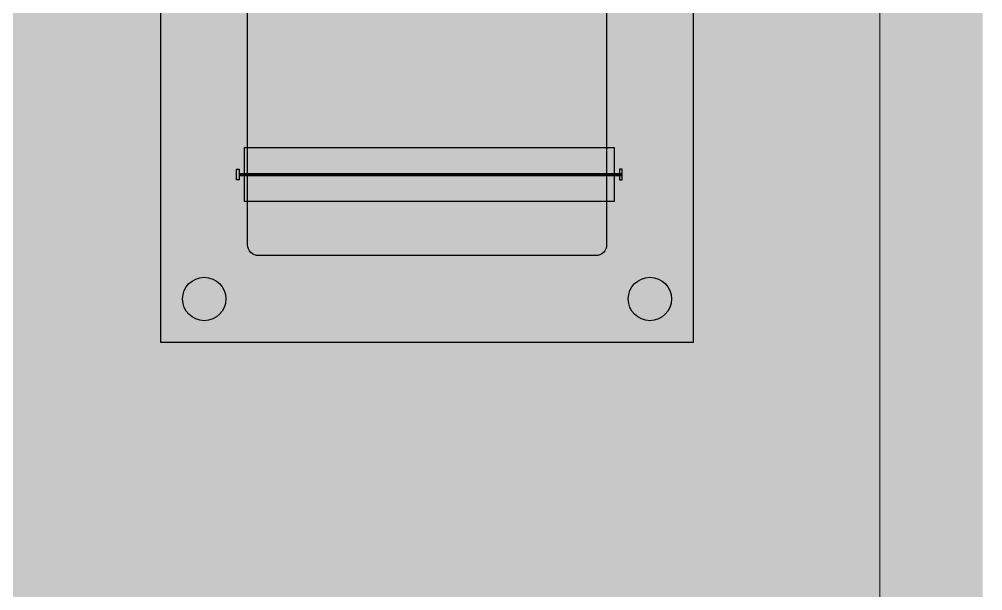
# Model space of a CAD drawing. Header units: millimetres. Extents: x -58335 to 291665, y -66693 to 213307.
# Drawn here: x 187497 to 196383, y 120579 to 125851 of the extents above; entities that cross this region are included whole.
import ezdxf

# ---------------------------------------------------------------- set-up
doc = ezdxf.new("R2010")
doc.units = ezdxf.units.MM
doc.header["$LTSCALE"] = 1000
for name, color, linetype in [('X-SITE$0$-MY-녹지', 254, 'Continuous'), ('X-SITE$0$-경계휀스', 5, 'Continuous'), ('X-SITE$0$A-ETC-기계', 253, 'Continuous')]:
    doc.layers.add(name, color=color, linetype=linetype)
doc.layers.add('X-SITE$0$A-ETC-기계 NOPLOT', color=163, linetype='Continuous', plot=False)
doc.linetypes.add('X-SITE$0$FENCELINE1', pattern='A,6.35,-2.54,[133,ltypeshp.shx,S=2.54,R=0,X=-2.54,Y=0],-2.54,25.4', length=36.83)
pattern_1 = [(0, (-29382.5, 14650.24), (317.5, 317.5), [158.75, -476.25]), (90, (-29303.13, 14570.87), (-317.5, 317.5), [158.75, -476.25])]

# ---------------------------------------------------------------- blocks, each defined once
blk = doc.blocks.new('X-SITE$0$240910_L-1F')
at = {"layer": 'X-SITE$0$-MY-녹지'}
h = blk.add_hatch(dxfattribs=at)
h.set_pattern_fill('CROSS', color=256, scale=50, style=2)
h.set_pattern_definition(pattern_1)
edge = h.paths.add_edge_path()
edge.add_arc((65971.1, 168205.3), 1850, 147.2795, 178.45248)
edge.add_line((64121.7, 168255.2), (153371.1, 168255.2))
edge.add_line((153371.1, 168255.2), (153371.1, 125655.3))
edge.add_line((153371.1, 125655.3), (167000, 125655.3))
edge.add_line((167000, 125655.3), (167000, 169179.4))
edge.add_line((167000, 169179.4), (166974.2, 169205.2))
edge.add_line((166974.2, 169205.2), (64414.6, 169205.3))
h = blk.add_hatch(dxfattribs=at)
h.set_pattern_fill('CROSS', color=256, scale=50, style=2)
h.set_pattern_definition(pattern_1)
edge = h.paths.add_edge_path()
edge.add_arc((65971.1, 168205.3), 1850, 147.2795, 157.76624)
edge.add_line((64258.6, 168905.3), (64971.1, 168905.3))
edge.add_line((64971.1, 168905.3), (64971.1, 168255.2))
edge.add_line((64971.1, 168255.2), (153371.1, 168255.2))
edge.add_line((153371.1, 168255.2), (153371.1, 125655.3))
edge.add_line((153371.1, 125655.3), (167000, 125655.3))
edge.add_line((167000, 125655.3), (167000, 169179.4))
edge.add_line((167000, 169179.4), (166974.2, 169205.2))
edge.add_line((166974.2, 169205.2), (64414.6, 169205.3))
at = {"layer": 'X-SITE$0$-경계휀스', "linetype": 'X-SITE$0$FENCELINE1', "lineweight": 0, "ltscale": 0.1}
for points in [[(153221.1, 127755.3), (166050, 127755.3), (166050, 168755.3), (61771.1, 168755.3)], [(153221.1, 127755.3), (166050, 127755.3), (166050, 168755.3), (64971.1, 168755.3)]]:
    blk.add_lwpolyline(points, dxfattribs=at)
blk = doc.blocks.new('X-SITE$0$기계_옥외유류탱크')
at = {"layer": 'X-SITE$0$A-ETC-기계 NOPLOT'}
h = blk.add_hatch(dxfattribs=at)
h.set_pattern_fill('ANSI31', color=256, scale=2.583394, angle=-90, style=0)
h.set_pattern_definition([(315, (-38063.703, 86364.733), (5.7998844, 5.7998844), [])])
h.paths.add_polyline_path([(4254, -24596.1), (4254, -24576.4), (720.6, -24576.4), (720.6, -24596.1)])
at = {"layer": 'X-SITE$0$A-ETC-기계'}
blk.add_lwpolyline([(4910, 0), (4910, -26135), (0, -26135), (0, 0)], close=True, dxfattribs=at)
at = {"layer": 'X-SITE$0$A-ETC-기계 NOPLOT'}
for p, q in [((720.6, -24576.4), (4254, -24576.4)), ((720.6, -24596.1), (4254, -24596.1))]:
    blk.add_line(p, q, dxfattribs=at)
blk.add_lwpolyline([(4110, -17990), (4110, -25235, -0.414214), (4010, -25335), (900, -25335, -0.414214), (800, -25235), (800, -17990, -0.414214), (900, -17890), (4010, -17890, -0.414214)], format="xyb", close=True, dxfattribs=at)
for points in [[(4180.6, -24336.3), (4180.6, -24836.3), (770.6, -24836.3), (770.6, -24336.3)], [(720.6, -24538.1), (720.6, -24634.4), (697.3, -24634.4), (697.3, -24538.1)], [(4230.6, -24538.1), (4230.6, -24634.4), (4254, -24634.4), (4254, -24538.1)]]:
    blk.add_lwpolyline(points, close=True, dxfattribs=at)
for centre in [(400, -25735), (4510, -25735)]:
    blk.add_circle(centre, 200, dxfattribs=at)

msp = doc.modelspace()

# ---------------------------------------------------------------- block references
for name, p in [('X-SITE$0$240910_L-1F', (29382.5, -14650.2)), ('X-SITE$0$기계_옥외유류탱크', (188803.6, 149005))]:
    msp.add_blockref(name, p)

doc.saveas('drawing.dxf')
